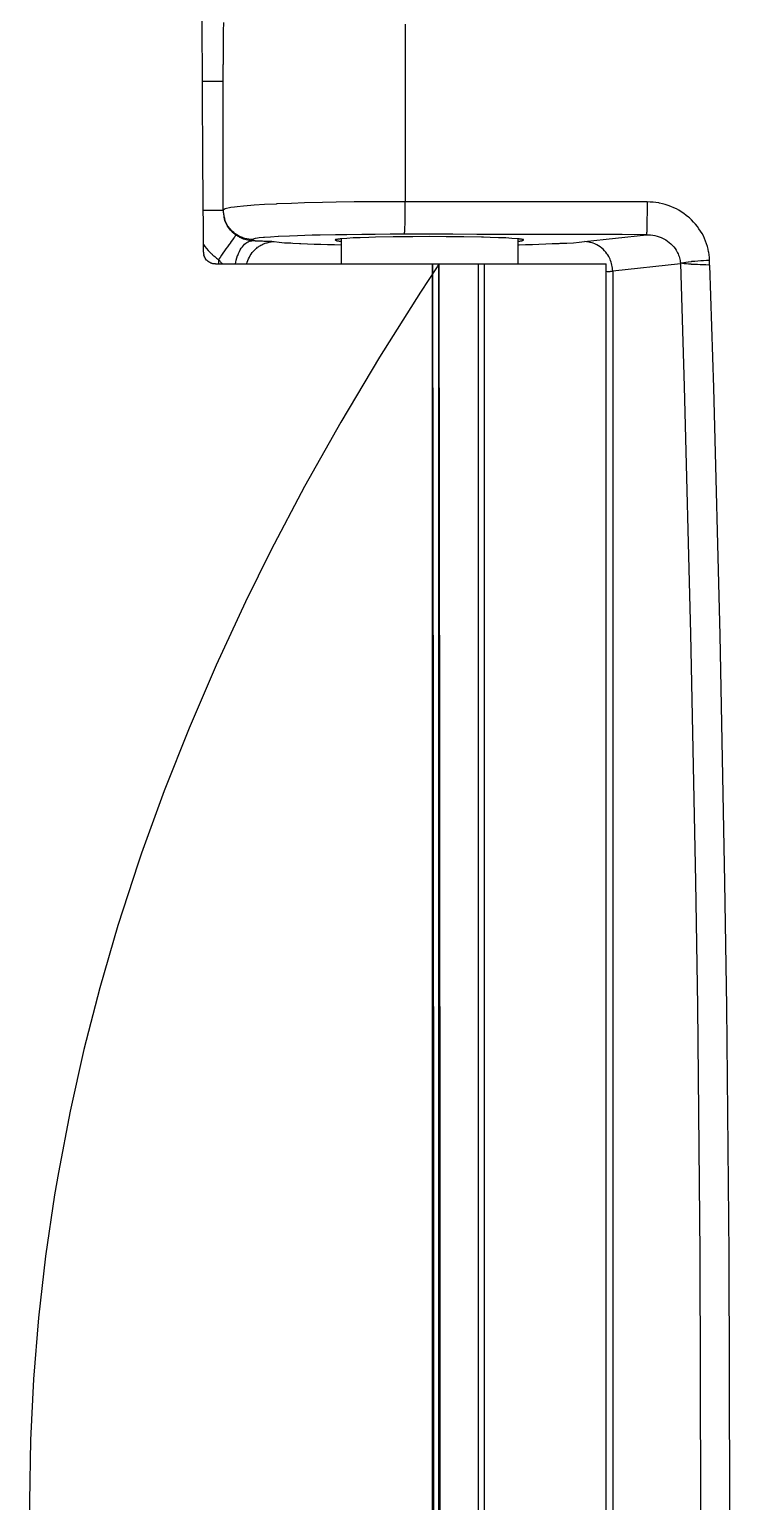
# Model space of a CAD drawing. Header units: millimetres. Extents: x -495897 to 1376592, y -28539 to 470976.
# Drawn here: x 196877 to 197649, y 219654 to 221278 of the extents above; entities that cross this region are included whole.
import ezdxf

# ---------------------------------------------------------------- set-up
doc = ezdxf.new("R2010")
doc.units = ezdxf.units.MM

msp = doc.modelspace()

# ---------------------------------------------------------------- linework, layer by layer
at = {"color": 0}
for p, q in [((197067.668, 221272.353), (197067.538, 221312.393)), ((197291.788, 221284.183), (197291.788, 221088.273)), ((197068.058, 221232.443), (197067.668, 221272.353)), ((197068.188, 221192.273), (197068.058, 221232.443)), ((197090.938, 221078.393), (197090.938, 221239.463)), ((197090.938, 221221.003), (197068.058, 221221.003)), ((197068.578, 221152.363), (197068.188, 221192.273)), ((197068.578, 221132.603), (197068.578, 221152.363)), ((197068.968, 221092.563), (197068.578, 221132.603)), ((197069.098, 221052.523), (197068.968, 221092.563)), ((197136.308, 221085.023), (197124.998, 221084.373)), ((197149.178, 221085.543), (197136.308, 221085.023)), ((197150.088, 221085.803), (197149.178, 221085.543)), ((197166.208, 221086.323), (197150.088, 221085.803)), ((197180.508, 221086.843), (197166.208, 221086.323)), ((197200.528, 221087.363), (197180.508, 221086.843)), ((197215.348, 221087.753), (197200.528, 221087.363)), ((197235.498, 221088.143), (197215.348, 221087.753)), ((197252.918, 221088.273), (197235.498, 221088.143)), ((197272.938, 221088.273), (197252.918, 221088.273)), ((197291.788, 221088.273), (197272.938, 221088.273)), ((197558.548, 221088.143), (197291.788, 221088.273)), ((197291.788, 221084.633), (197291.788, 221088.273)), ((197291.788, 221081.123), (197291.788, 221084.633)), ((197561.798, 221087.883), (197558.548, 221088.143)), ((197558.548, 221088.143), (197558.548, 221078.393)), ((197565.048, 221087.753), (197561.798, 221087.883)), ((197568.168, 221087.363), (197565.048, 221087.753)), ((197571.418, 221086.843), (197568.168, 221087.363)), ((197572.328, 221086.713), (197571.418, 221086.843)), ((197575.578, 221085.933), (197572.328, 221086.713)), ((197578.568, 221085.023), (197575.578, 221085.933)), ((197581.818, 221084.113), (197578.568, 221085.023)), ((197071.048, 221078.393), (197068.968, 221078.393)), ((197073.388, 221078.393), (197071.048, 221078.393)), ((197075.598, 221078.393), (197073.388, 221078.393)), ((197077.678, 221078.393), (197075.598, 221078.393)), ((197077.938, 221078.393), (197077.678, 221078.393)), ((197080.018, 221078.393), (197077.938, 221078.393)), ((197082.228, 221078.393), (197080.018, 221078.393)), ((197084.568, 221078.393), (197082.228, 221078.393)), ((197084.828, 221078.393), (197084.568, 221078.393)), ((197085.738, 221078.393), (197084.828, 221078.393)), ((197087.558, 221078.393), (197085.738, 221078.393)), ((197088.598, 221078.393), (197087.558, 221078.393)), ((197089.378, 221078.393), (197088.598, 221078.393)), ((197089.508, 221078.393), (197089.378, 221078.393)), ((197090.028, 221078.393), (197089.508, 221078.393)), ((197090.548, 221078.393), (197090.028, 221078.393)), ((197090.938, 221078.653), (197090.548, 221078.393)), ((197090.548, 221078.393), (197090.548, 221078.393)), ((197091.328, 221079.433), (197090.938, 221079.303)), ((197090.938, 221079.303), (197090.938, 221078.913)), ((197090.938, 221078.393), (197090.938, 221078.653)), ((197090.938, 221078.393), (197090.938, 221078.393)), ((197091.718, 221079.823), (197091.328, 221079.433)), ((197091.848, 221079.823), (197091.718, 221079.823)), ((197093.148, 221080.343), (197091.848, 221079.823)), ((197092.758, 221067.473), (197092.238, 221069.293)), ((197094.578, 221080.733), (197093.148, 221080.343)), ((197094.708, 221080.863), (197094.578, 221080.733)), ((197097.958, 221081.383), (197094.708, 221080.863)), ((197099.518, 221081.773), (197097.958, 221081.383)), ((197103.548, 221082.293), (197099.518, 221081.773)), ((197106.408, 221082.683), (197103.548, 221082.293)), ((197113.298, 221083.463), (197106.408, 221082.683)), ((197121.488, 221083.983), (197113.298, 221083.463)), ((197124.998, 221084.373), (197121.488, 221083.983)), ((197291.658, 221071.373), (197291.788, 221075.143)), ((197291.658, 221067.863), (197291.658, 221071.373)), ((197291.788, 221077.483), (197291.788, 221081.123)), ((197291.788, 221075.143), (197291.788, 221077.483)), ((197558.548, 221073.973), (197558.288, 221070.333)), ((197558.288, 221070.333), (197558.288, 221066.693)), ((197558.548, 221078.393), (197558.548, 221074.883)), ((197558.548, 221074.883), (197558.548, 221073.973)), ((197584.808, 221082.813), (197581.818, 221084.113)), ((197587.798, 221081.643), (197584.808, 221082.813)), ((197590.788, 221080.213), (197587.798, 221081.643)), ((197593.518, 221078.783), (197590.788, 221080.213)), ((197596.118, 221076.963), (197593.518, 221078.783)), ((197598.978, 221075.143), (197596.118, 221076.963)), ((197601.578, 221073.193), (197598.978, 221075.143)), ((197604.048, 221071.243), (197601.578, 221073.193)), ((197605.088, 221070.333), (197604.048, 221071.243)), ((197607.428, 221068.123), (197605.088, 221070.333)), ((197069.228, 221032.503), (197069.098, 221052.523)), ((197093.408, 221065.783), (197092.758, 221067.473)), ((197093.408, 221066.433), (197092.888, 221067.863)), ((197094.188, 221064.743), (197093.408, 221066.433)), ((197094.188, 221064.223), (197093.408, 221065.783)), ((197095.098, 221063.313), (197094.188, 221064.743)), ((197094.968, 221062.663), (197094.188, 221064.223)), ((197095.748, 221061.233), (197094.968, 221062.663)), ((197095.748, 221061.753), (197095.098, 221063.313)), ((197096.918, 221060.453), (197095.748, 221061.753)), ((197096.918, 221059.803), (197095.748, 221061.233)), ((197097.828, 221059.023), (197096.918, 221060.453)), ((197097.958, 221058.373), (197096.918, 221059.803)), ((197098.868, 221057.853), (197097.828, 221059.023)), ((197098.998, 221056.943), (197097.958, 221058.373)), ((197100.168, 221056.293), (197098.868, 221057.853)), ((197100.298, 221055.643), (197098.998, 221056.943)), ((197101.338, 221055.253), (197100.168, 221056.293)), ((197101.468, 221054.343), (197100.298, 221055.643)), ((197102.638, 221054.213), (197101.338, 221055.253)), ((197104.198, 221052.783), (197102.638, 221054.213)), ((197106.018, 221051.743), (197104.198, 221052.783)), ((197243.818, 221052.133), (197227.178, 221051.873)), ((197258.508, 221052.133), (197243.818, 221052.133)), ((197275.148, 221052.263), (197258.508, 221052.133)), ((197290.748, 221052.263), (197275.148, 221052.263)), ((197290.748, 221052.263), (197290.878, 221052.393)), ((197290.878, 221052.393), (197291.008, 221052.783)), ((197317.398, 221052.263), (197290.878, 221052.263)), ((197291.008, 221054.343), (197291.268, 221055.513)), ((197291.008, 221053.173), (197291.008, 221054.343)), ((197291.008, 221052.783), (197291.008, 221053.173)), ((197291.268, 221057.203), (197291.398, 221058.893)), ((197291.268, 221055.513), (197291.268, 221057.203)), ((197291.398, 221059.933), (197291.658, 221063.573)), ((197291.398, 221058.893), (197291.398, 221059.933)), ((197291.658, 221064.223), (197291.658, 221067.863)), ((197291.658, 221063.573), (197291.658, 221064.223)), ((197344.048, 221052.263), (197317.398, 221052.263)), ((197370.828, 221052.133), (197344.048, 221052.263)), ((197397.478, 221052.133), (197370.828, 221052.133)), ((197424.128, 221052.133), (197397.478, 221052.133)), ((197450.908, 221052.133), (197424.128, 221052.133)), ((197477.558, 221052.133), (197450.908, 221052.133)), ((197504.338, 221052.133), (197477.558, 221052.133)), ((197530.988, 221052.133), (197504.338, 221052.133)), ((197557.638, 221051.873), (197530.988, 221052.133)), ((197557.768, 221052.523), (197557.638, 221052.263)), ((197557.638, 221052.263), (197557.638, 221051.873)), ((197558.028, 221055.123), (197557.768, 221054.083)), ((197557.768, 221054.083), (197557.768, 221052.783)), ((197557.768, 221052.783), (197557.768, 221052.523)), ((197558.158, 221058.503), (197558.028, 221056.943)), ((197558.028, 221056.943), (197558.028, 221055.123)), ((197558.288, 221066.693), (197558.158, 221063.183)), ((197558.158, 221063.183), (197558.158, 221062.273)), ((197558.158, 221062.273), (197558.158, 221058.503)), ((197609.638, 221065.783), (197607.428, 221068.123)), ((197611.718, 221063.313), (197609.638, 221065.783)), ((197613.928, 221060.973), (197611.718, 221063.313)), ((197615.618, 221058.373), (197613.928, 221060.973)), ((197617.438, 221055.903), (197615.618, 221058.373)), ((197619.128, 221053.173), (197617.438, 221055.903)), ((197620.558, 221050.443), (197619.128, 221053.173)), ((197093.798, 221036.273), (197092.238, 221033.933)), ((197095.488, 221038.483), (197093.798, 221036.273)), ((197097.308, 221040.823), (197095.488, 221038.483)), ((197098.868, 221043.033), (197097.308, 221040.823)), ((197098.998, 221043.423), (197098.868, 221043.033)), ((197100.688, 221045.763), (197098.998, 221043.423)), ((197102.248, 221047.713), (197100.688, 221045.763)), ((197102.508, 221048.103), (197102.118, 221047.713)), ((197102.768, 221048.493), (197102.508, 221048.103)), ((197103.028, 221048.883), (197102.768, 221048.493)), ((197103.288, 221049.143), (197103.028, 221048.883)), ((197103.678, 221049.533), (197103.288, 221049.143)), ((197103.808, 221049.923), (197103.678, 221049.533)), ((197104.198, 221050.443), (197103.808, 221049.923)), ((197104.588, 221050.833), (197104.198, 221050.443)), ((197104.198, 221050.443), (197104.198, 221050.443)), ((197104.978, 221051.353), (197104.588, 221050.963)), ((197104.588, 221050.963), (197104.588, 221050.833)), ((197105.108, 221051.483), (197104.978, 221051.353)), ((197107.968, 221050.443), (197106.018, 221051.743)), ((197109.918, 221049.533), (197107.968, 221050.443)), ((197109.788, 221035.233), (197110.828, 221037.053)), ((197112.128, 221048.623), (197109.918, 221049.533)), ((197110.828, 221037.053), (197112.128, 221038.613)), ((197112.648, 221048.493), (197112.128, 221048.623)), ((197112.128, 221038.613), (197113.298, 221040.043)), ((197114.728, 221047.713), (197112.648, 221048.493)), ((197113.298, 221040.043), (197114.468, 221041.343)), ((197114.468, 221041.343), (197115.898, 221042.383)), ((197116.938, 221047.193), (197114.728, 221047.713)), ((197115.898, 221042.383), (197116.938, 221043.293)), ((197119.278, 221046.803), (197116.938, 221047.193)), ((197116.938, 221043.293), (197118.368, 221044.073)), ((197118.368, 221044.073), (197119.668, 221044.593)), ((197121.488, 221046.673), (197119.278, 221046.803)), ((197119.668, 221044.593), (197120.838, 221045.113)), ((197120.838, 221044.853), (197121.228, 221045.113)), ((197121.228, 221045.113), (197121.488, 221045.113)), ((197123.438, 221046.543), (197121.488, 221046.673)), ((197121.488, 221045.113), (197121.748, 221045.243)), ((197121.748, 221045.243), (197122.008, 221045.243)), ((197122.008, 221045.243), (197122.138, 221045.243)), ((197122.138, 221045.243), (197122.528, 221045.243)), ((197122.528, 221045.243), (197122.658, 221045.243)), ((197122.658, 221045.243), (197122.788, 221045.373)), ((197122.788, 221045.373), (197123.178, 221045.373)), ((197123.178, 221045.373), (197123.438, 221045.373)), ((197123.568, 221046.673), (197123.438, 221046.543)), ((197123.438, 221046.543), (197123.438, 221045.373)), ((197123.828, 221046.803), (197123.568, 221046.673)), ((197124.088, 221047.063), (197123.828, 221046.803)), ((197124.218, 221047.063), (197124.088, 221047.063)), ((197125.128, 221047.453), (197124.218, 221047.063)), ((197126.038, 221047.583), (197125.128, 221047.453)), ((197125.778, 221035.103), (197127.208, 221036.533)), ((197126.558, 221047.713), (197126.038, 221047.583)), ((197126.038, 221045.243), (197127.338, 221045.243)), ((197128.898, 221047.973), (197126.558, 221047.713)), ((197127.208, 221036.533), (197127.858, 221037.183)), ((197127.338, 221045.243), (197128.638, 221045.243)), ((197127.858, 221037.183), (197128.768, 221037.963)), ((197128.638, 221045.243), (197130.068, 221045.113)), ((197128.768, 221037.963), (197129.678, 221038.483)), ((197130.718, 221048.363), (197128.898, 221047.973)), ((197129.678, 221038.483), (197130.588, 221039.133)), ((197130.068, 221045.113), (197130.198, 221045.113)), ((197130.198, 221045.113), (197131.628, 221045.113)), ((197130.588, 221039.133), (197131.498, 221039.653)), ((197135.398, 221048.623), (197130.718, 221048.363)), ((197131.498, 221039.653), (197132.538, 221040.303)), ((197131.628, 221045.113), (197133.058, 221045.113)), ((197132.538, 221040.303), (197133.448, 221040.823)), ((197133.058, 221045.113), (197134.358, 221045.113)), ((197133.448, 221040.823), (197134.488, 221041.343)), ((197134.358, 221045.113), (197135.788, 221044.853)), ((197134.488, 221041.343), (197135.398, 221041.733)), ((197136.308, 221048.623), (197135.398, 221048.623)), ((197135.398, 221041.733), (197136.438, 221042.253)), ((197135.788, 221044.853), (197137.218, 221044.853)), ((197143.068, 221049.143), (197136.308, 221048.623)), ((197136.438, 221042.253), (197137.348, 221042.643)), ((197137.218, 221044.853), (197138.388, 221044.853)), ((197137.348, 221042.643), (197138.648, 221042.773)), ((197138.388, 221044.853), (197139.818, 221044.723)), ((197138.648, 221042.773), (197139.558, 221043.033)), ((197139.558, 221043.033), (197140.598, 221043.423)), ((197139.818, 221044.723), (197139.818, 221044.723)), ((197139.818, 221044.723), (197140.598, 221044.723)), ((197140.598, 221044.723), (197141.248, 221044.723)), ((197140.598, 221043.423), (197141.638, 221043.683)), ((197141.248, 221044.723), (197142.028, 221044.593)), ((197141.638, 221043.683), (197142.808, 221043.813)), ((197142.028, 221044.593), (197142.808, 221044.593)), ((197142.808, 221044.593), (197143.458, 221044.593)), ((197142.808, 221043.813), (197143.848, 221044.073)), ((197151.388, 221049.793), (197143.068, 221049.143)), ((197143.458, 221044.593), (197144.238, 221044.593)), ((197143.848, 221044.073), (197144.888, 221044.203)), ((197144.238, 221044.593), (197144.888, 221044.333)), ((197144.888, 221044.333), (197145.538, 221044.333)), ((197144.888, 221044.203), (197145.928, 221044.203)), ((197145.538, 221044.333), (197146.318, 221044.333)), ((197145.928, 221044.203), (197146.968, 221044.203)), ((197146.318, 221044.333), (197146.968, 221044.203)), ((197146.968, 221044.203), (197152.558, 221043.683)), ((197151.908, 221049.793), (197151.388, 221049.793)), ((197163.868, 221050.313), (197151.908, 221049.793)), ((197152.558, 221043.683), (197158.668, 221043.033)), ((197158.668, 221043.033), (197165.688, 221042.773)), ((197172.708, 221050.573), (197163.868, 221050.313)), ((197165.688, 221042.773), (197167.638, 221042.643)), ((197167.638, 221042.643), (197175.178, 221042.253)), ((197189.088, 221051.223), (197172.708, 221050.573)), ((197175.178, 221042.253), (197176.608, 221042.253)), ((197176.608, 221042.253), (197183.888, 221041.863)), ((197183.888, 221041.863), (197191.298, 221041.473)), ((197198.058, 221051.353), (197189.088, 221051.223)), ((197191.298, 221041.473), (197198.578, 221041.343)), ((197214.958, 221051.743), (197198.058, 221051.353)), ((197198.578, 221041.343), (197205.988, 221041.083)), ((197205.988, 221041.083), (197213.528, 221040.953)), ((197213.528, 221040.953), (197220.808, 221040.823)), ((197214.698, 221046.413), (197214.438, 221046.153)), ((197214.438, 221046.153), (197214.438, 221046.023)), ((197214.438, 221046.023), (197214.438, 221046.023)), ((197214.438, 221046.023), (197214.698, 221045.763)), ((197214.958, 221046.413), (197214.698, 221046.413)), ((197214.698, 221045.763), (197214.958, 221045.763)), ((197227.178, 221051.873), (197214.958, 221051.743)), ((197215.478, 221046.543), (197214.958, 221046.413)), ((197214.958, 221045.763), (197215.478, 221045.373)), ((197215.998, 221046.673), (197215.478, 221046.543)), ((197215.478, 221045.373), (197215.998, 221045.373)), ((197216.778, 221046.673), (197215.998, 221046.673)), ((197215.998, 221045.373), (197216.128, 221045.243)), ((197216.128, 221045.243), (197216.908, 221045.243)), ((197217.298, 221046.803), (197216.778, 221046.673)), ((197216.908, 221045.243), (197217.688, 221045.113)), ((197217.948, 221046.803), (197217.298, 221046.803)), ((197217.688, 221045.113), (197218.208, 221045.113)), ((197218.728, 221047.063), (197217.948, 221046.803)), ((197218.208, 221045.113), (197218.858, 221044.853)), ((197219.378, 221047.063), (197218.728, 221047.063)), ((197218.858, 221044.853), (197219.638, 221044.853)), ((197219.898, 221047.193), (197219.378, 221047.063)), ((197219.638, 221044.853), (197220.158, 221044.853)), ((197220.678, 221047.193), (197219.898, 221047.193)), ((197220.158, 221044.853), (197220.808, 221044.723)), ((197220.808, 221047.193), (197220.678, 221047.193)), ((197227.308, 221047.713), (197220.808, 221047.193)), ((197221.068, 221047.193), (197221.068, 221019.503)), ((197234.328, 221048.363), (197227.308, 221047.713)), ((197242.128, 221048.493), (197234.328, 221048.363)), ((197251.618, 221048.883), (197242.128, 221048.493)), ((197259.028, 221049.013), (197251.618, 221048.883)), ((197278.528, 221049.403), (197259.028, 221049.013)), ((197298.028, 221049.533), (197278.528, 221049.403)), ((197300.238, 221049.533), (197298.028, 221049.533)), ((197318.438, 221049.793), (197300.238, 221049.533)), ((197336.768, 221049.533), (197318.438, 221049.793)), ((197356.268, 221049.403), (197336.768, 221049.533)), ((197375.768, 221049.013), (197356.268, 221049.403)), ((197377.848, 221049.013), (197375.768, 221049.013)), ((197385.258, 221048.883), (197377.848, 221049.013)), ((197394.618, 221048.493), (197385.258, 221048.883)), ((197402.548, 221048.363), (197394.618, 221048.493)), ((197409.438, 221047.713), (197402.548, 221048.363)), ((197415.938, 221047.193), (197409.438, 221047.713)), ((197415.938, 221047.193), (197415.938, 221019.503)), ((197416.588, 221047.193), (197415.938, 221047.193)), ((197415.938, 221044.723), (197416.328, 221044.723)), ((197416.198, 221040.823), (197417.238, 221040.823)), ((197416.328, 221044.723), (197416.848, 221044.853)), ((197417.368, 221047.193), (197416.588, 221047.193)), ((197416.848, 221044.853), (197417.498, 221044.853)), ((197417.238, 221040.823), (197424.518, 221040.953)), ((197417.888, 221047.063), (197417.368, 221047.193)), ((197417.498, 221044.853), (197418.278, 221044.853)), ((197418.668, 221047.063), (197417.888, 221047.063)), ((197418.278, 221044.853), (197418.798, 221045.113)), ((197419.318, 221046.803), (197418.668, 221047.063)), ((197418.798, 221045.113), (197419.578, 221045.113)), ((197420.098, 221046.803), (197419.318, 221046.803)), ((197419.578, 221045.113), (197420.228, 221045.243)), ((197420.618, 221046.673), (197420.098, 221046.803)), ((197420.228, 221045.243), (197420.748, 221045.373)), ((197420.748, 221046.673), (197420.618, 221046.673)), ((197421.528, 221046.543), (197420.748, 221046.673)), ((197420.748, 221045.373), (197421.268, 221045.373)), ((197421.268, 221045.373), (197422.048, 221045.763)), ((197422.048, 221046.413), (197421.528, 221046.543)), ((197422.178, 221046.413), (197422.048, 221046.413)), ((197422.048, 221045.763), (197422.178, 221045.763)), ((197422.308, 221046.153), (197422.178, 221046.413)), ((197422.178, 221045.763), (197422.308, 221045.763)), ((197422.308, 221046.023), (197422.308, 221046.153)), ((197422.308, 221045.763), (197422.308, 221046.023)), ((197424.518, 221040.953), (197431.928, 221041.083)), ((197431.928, 221041.083), (197439.208, 221041.343)), ((197439.208, 221041.343), (197446.618, 221041.733)), ((197446.618, 221041.733), (197453.898, 221041.993)), ((197453.898, 221041.993), (197461.308, 221042.253)), ((197461.308, 221042.253), (197462.738, 221042.383)), ((197462.738, 221042.383), (197470.018, 221042.643)), ((197470.018, 221042.643), (197477.428, 221043.033)), ((197477.428, 221043.033), (197483.668, 221043.683)), ((197483.668, 221043.683), (197489.388, 221044.203)), ((197489.388, 221044.203), (197557.638, 221051.873)), ((197491.468, 221044.073), (197489.388, 221044.203)), ((197493.548, 221043.813), (197491.468, 221044.073)), ((197495.628, 221043.423), (197493.548, 221043.813)), ((197497.838, 221042.903), (197495.628, 221043.423)), ((197499.008, 221042.383), (197497.838, 221042.903)), ((197500.958, 221041.733), (197499.008, 221042.383)), ((197503.038, 221040.823), (197500.958, 221041.733)), ((197504.728, 221039.653), (197503.038, 221040.823)), ((197506.548, 221038.483), (197504.728, 221039.653)), ((197508.368, 221037.183), (197506.548, 221038.483)), ((197510.058, 221035.753), (197508.368, 221037.183)), ((197511.618, 221034.193), (197510.058, 221035.753)), ((197557.638, 221051.873), (197559.978, 221051.873)), ((197559.978, 221051.873), (197562.318, 221051.743)), ((197562.318, 221051.743), (197564.788, 221051.353)), ((197564.788, 221051.353), (197567.128, 221050.833)), ((197567.128, 221050.833), (197569.468, 221050.313)), ((197569.468, 221050.313), (197571.808, 221049.533)), ((197571.808, 221049.533), (197574.148, 221048.623)), ((197574.148, 221048.623), (197576.228, 221047.583)), ((197576.228, 221047.583), (197577.008, 221047.193)), ((197577.008, 221047.193), (197578.958, 221046.023)), ((197578.958, 221046.023), (197581.038, 221044.723)), ((197581.038, 221044.723), (197582.858, 221043.293)), ((197582.858, 221043.293), (197584.678, 221041.733)), ((197584.678, 221041.733), (197586.368, 221040.043)), ((197586.368, 221040.043), (197587.928, 221038.483)), ((197587.928, 221038.483), (197589.358, 221036.663)), ((197589.358, 221036.663), (197590.398, 221034.843)), ((197621.728, 221047.583), (197620.558, 221050.443)), ((197623.028, 221044.723), (197621.728, 221047.583)), ((197624.068, 221041.863), (197623.028, 221044.723)), ((197624.978, 221038.873), (197624.068, 221041.863)), ((197625.758, 221035.753), (197624.978, 221038.873)), ((197626.278, 221032.893), (197625.758, 221035.753)), ((197070.008, 221028.083), (197069.618, 221029.123)), ((197070.528, 221027.043), (197070.008, 221028.083)), ((197071.048, 221025.873), (197070.528, 221027.043)), ((197071.828, 221024.963), (197071.048, 221025.873)), ((197072.478, 221023.923), (197071.828, 221024.963)), ((197073.388, 221023.273), (197072.478, 221023.923)), ((197074.298, 221022.363), (197073.388, 221023.273)), ((197075.338, 221021.583), (197074.298, 221022.363)), ((197076.248, 221021.063), (197075.338, 221021.583)), ((197077.418, 221020.543), (197076.248, 221021.063)), ((197077.938, 221020.283), (197077.418, 221020.543)), ((197078.198, 221020.153), (197077.938, 221020.283)), ((197078.718, 221020.023), (197078.198, 221020.153)), ((197079.368, 221019.763), (197078.718, 221020.023)), ((197079.888, 221019.763), (197079.368, 221019.763)), ((197080.148, 221019.633), (197079.888, 221019.763)), ((197080.798, 221019.633), (197080.148, 221019.633)), ((197081.318, 221019.633), (197080.798, 221019.633)), ((197082.358, 221019.633), (197081.318, 221019.633)), ((197082.358, 221019.633), (197513.438, 221019.633)), ((197087.428, 221026.783), (197085.738, 221024.443)), ((197085.738, 221024.443), (197085.738, 221019.633)), ((197086.258, 221023.923), (197085.738, 221024.443)), ((197086.648, 221023.403), (197086.258, 221023.923)), ((197087.038, 221023.013), (197086.648, 221023.403)), ((197087.558, 221022.493), (197087.038, 221023.013)), ((197088.988, 221029.383), (197087.428, 221026.783)), ((197087.948, 221021.973), (197087.558, 221022.493)), ((197088.208, 221021.453), (197087.948, 221021.973)), ((197088.858, 221020.933), (197088.208, 221021.453)), ((197089.248, 221020.543), (197088.858, 221020.933)), ((197090.548, 221031.463), (197088.988, 221029.383)), ((197089.638, 221020.023), (197089.248, 221020.543)), ((197090.288, 221019.503), (197089.638, 221020.023)), ((197092.238, 221033.933), (197090.548, 221031.463)), ((197104.588, 221019.633), (197104.978, 221021.453)), ((197104.978, 221021.453), (197105.238, 221023.923)), ((197105.238, 221023.923), (197106.018, 221026.263)), ((197106.018, 221026.263), (197106.798, 221028.733)), ((197106.798, 221028.733), (197106.928, 221028.993)), ((197106.928, 221028.993), (197107.838, 221031.073)), ((197107.838, 221031.073), (197108.748, 221033.283)), ((197108.748, 221033.283), (197109.788, 221035.233)), ((197116.938, 221019.633), (197117.458, 221021.453)), ((197117.458, 221021.453), (197117.978, 221023.403)), ((197117.978, 221023.403), (197118.888, 221025.223)), ((197118.888, 221025.223), (197119.798, 221027.043)), ((197119.798, 221027.043), (197120.708, 221028.733)), ((197120.708, 221028.733), (197121.748, 221030.553)), ((197121.748, 221030.553), (197123.048, 221032.243)), ((197123.048, 221032.243), (197124.218, 221033.543)), ((197124.218, 221033.543), (197125.778, 221035.103)), ((197321.948, 218289.503), (197321.948, 221019.633)), ((197328.838, 221019.633), (197326.758, 221016.383)), ((197328.838, 221019.633), (197326.888, 221016.383)), ((197328.838, 218289.503), (197328.838, 221019.633)), ((197372.518, 218289.503), (197372.518, 221019.633)), ((197379.278, 218289.503), (197379.278, 221019.633)), ((197513.048, 221032.503), (197511.618, 221034.193)), ((197514.218, 221030.813), (197513.048, 221032.503)), ((197513.438, 218289.503), (197513.438, 221019.633)), ((197514.998, 221029.643), (197514.218, 221030.813)), ((197516.298, 221027.823), (197514.998, 221029.643)), ((197516.948, 221026.263), (197516.298, 221027.823)), ((197517.728, 221024.833), (197516.948, 221026.263)), ((197518.248, 221023.273), (197517.728, 221024.833)), ((197518.898, 221021.583), (197518.248, 221023.273)), ((197519.288, 221020.023), (197518.898, 221021.583)), ((197519.678, 221018.333), (197519.288, 221020.023)), ((197520.588, 221011.833), (197595.208, 221020.153)), ((197590.398, 221034.843), (197591.308, 221033.413)), ((197591.308, 221033.413), (197592.088, 221031.983)), ((197592.088, 221031.983), (197592.738, 221030.813)), ((197592.738, 221030.813), (197593.258, 221029.383)), ((197593.258, 221029.383), (197593.908, 221027.823)), ((197593.908, 221027.823), (197594.168, 221026.263)), ((197594.168, 221026.263), (197594.558, 221024.833)), ((197594.558, 221024.833), (197594.948, 221023.273)), ((197594.948, 221023.273), (197595.078, 221021.713)), ((197595.078, 221021.713), (197595.208, 221020.153)), ((197595.208, 221020.153), (197597.028, 221020.933)), ((197595.988, 221020.283), (197595.208, 221020.153)), ((197595.208, 221020.153), (197599.368, 220884.563)), ((197596.898, 221020.283), (197595.988, 221020.283)), ((197597.938, 221020.153), (197596.898, 221020.283)), ((197597.028, 221020.933), (197598.978, 221021.323)), ((197599.368, 221020.023), (197597.938, 221020.153)), ((197598.978, 221021.323), (197601.188, 221021.583)), ((197599.888, 221019.763), (197599.368, 221020.023)), ((197601.838, 221019.633), (197599.888, 221019.763)), ((197601.188, 221021.583), (197603.658, 221021.973)), ((197604.048, 221019.243), (197601.838, 221019.633)), ((197603.658, 221021.973), (197604.178, 221022.103)), ((197604.178, 221022.103), (197607.428, 221022.363)), ((197607.428, 221022.363), (197607.948, 221022.493)), ((197607.948, 221022.493), (197611.198, 221022.623)), ((197611.198, 221022.623), (197614.448, 221023.013)), ((197614.448, 221023.013), (197617.698, 221023.273)), ((197617.698, 221023.273), (197620.818, 221023.403)), ((197620.818, 221023.403), (197624.068, 221023.663)), ((197624.068, 221023.663), (197627.318, 221023.663)), ((197626.408, 221032.763), (197626.278, 221032.893)), ((197626.798, 221029.643), (197626.408, 221032.763)), ((197627.188, 221026.653), (197626.798, 221029.643)), ((197627.318, 221023.663), (197627.188, 221026.653)), ((197627.448, 221018.333), (197627.318, 221023.663)), ((197326.758, 221016.383), (197308.428, 220988.433)), ((197514.088, 221011.053), (197514.608, 221011.183)), ((197514.608, 221011.183), (197515.388, 221011.183)), ((197515.388, 221011.183), (197515.908, 221011.443)), ((197515.908, 221011.443), (197516.038, 221011.443)), ((197516.038, 221011.443), (197516.818, 221011.443)), ((197516.818, 221011.443), (197517.338, 221011.443)), ((197517.338, 221011.443), (197517.858, 221011.443)), ((197517.858, 221011.443), (197518.638, 221011.573)), ((197518.638, 221011.573), (197519.158, 221011.573)), ((197519.158, 221011.573), (197519.808, 221011.573)), ((197520.068, 221016.643), (197519.678, 221018.333)), ((197519.808, 221011.573), (197520.588, 221011.573)), ((197520.198, 221014.953), (197520.068, 221016.643)), ((197520.328, 221013.393), (197520.198, 221014.953)), ((197520.588, 221011.833), (197520.328, 221013.393)), ((197520.588, 221011.833), (197520.588, 218297.303)), ((197606.908, 221019.243), (197604.048, 221019.243)), ((197607.428, 221019.113), (197606.908, 221019.243)), ((197610.678, 221019.113), (197607.428, 221019.113)), ((197613.928, 221018.983), (197610.678, 221019.113)), ((197616.918, 221018.723), (197613.928, 221018.983)), ((197620.168, 221018.723), (197616.918, 221018.723)), ((197623.418, 221018.593), (197620.168, 221018.723)), ((197626.538, 221018.333), (197623.418, 221018.593)), ((197627.448, 221018.333), (197626.538, 221018.333)), ((197627.448, 221018.333), (197631.608, 220883.003)), ((197308.428, 220988.433), (197263.188, 220916.673)), ((197263.188, 220916.673), (197220.548, 220845.173)), ((197599.368, 220884.563), (197606.518, 220611.563)), ((197631.608, 220883.003), (197638.628, 220610.263)), ((197220.548, 220845.173), (197180.768, 220774.063)), ((197180.768, 220774.063), (197143.458, 220703.473)), ((197143.458, 220703.473), (197115.508, 220647.053)), ((197115.508, 220647.053), (197083.138, 220577.113)), ((197606.518, 220611.563), (197611.718, 220338.303)), ((197638.628, 220610.263), (197643.958, 220337.523)), ((197083.138, 220577.113), (197053.238, 220507.433)), ((197053.238, 220507.433), (197025.808, 220438.273)), ((197025.808, 220438.273), (197000.848, 220369.503)), ((196997.078, 220358.453), (196974.718, 220289.813)), ((197000.848, 220369.503), (196997.078, 220358.453)), ((197611.718, 220338.303), (197613.928, 220200.893)), ((197643.958, 220337.523), (197645.908, 220200.243)), ((196974.718, 220289.813), (196954.828, 220221.173)), ((196954.828, 220221.173), (196937.278, 220152.923)), ((197613.928, 220200.893), (197616.528, 219927.763)), ((197645.908, 220200.243), (197648.638, 219927.373)), ((196937.278, 220152.923), (196922.068, 220084.933)), ((196922.068, 220084.933), (196909.198, 220017.333)), ((196909.198, 220017.333), (196904.778, 219992.763)), ((196904.778, 219992.763), (196895.028, 219925.033)), ((196895.028, 219925.033), (196887.228, 219857.173)), ((197616.528, 219927.763), (197617.308, 219654.503)), ((197648.638, 219927.373), (197649.418, 219654.503)), ((196887.228, 219857.173), (196881.768, 219789.443)), ((196881.768, 219789.443), (196878.258, 219721.973)), ((196878.258, 219721.973), (196877.218, 219654.503)), ((196877.218, 219654.503), (196878.258, 219587.163)), ((197617.308, 219654.503), (197616.528, 219381.373)), ((197649.418, 219654.503), (197648.638, 219381.763))]:
    msp.add_line(p, q, dxfattribs=at)
for points in [[(197091.198, 221285.873), (197091.068, 221276.513), (197091.068, 221267.283), (197090.938, 221258.053), (197090.938, 221248.693), (197090.938, 221239.463)], [(197090.938, 221078.913), (197090.938, 221077.873), (197091.068, 221076.703), (197091.198, 221075.533), (197091.328, 221074.493), (197091.588, 221073.323)], [(197090.938, 221078.393), (197091.068, 221076.573), (197091.198, 221074.623), (197091.458, 221072.803), (197091.718, 221070.983), (197092.238, 221069.293)], [(197091.588, 221073.323), (197091.718, 221072.153), (197091.848, 221071.113), (197092.238, 221069.943), (197092.498, 221068.903), (197092.888, 221067.863)], [(197101.468, 221054.343), (197102.248, 221053.693), (197102.898, 221053.173), (197103.678, 221052.523), (197104.328, 221052.003), (197105.108, 221051.483)], [(197069.098, 221040.953), (197070.788, 221038.743), (197072.478, 221036.663), (197074.298, 221034.583), (197076.118, 221032.633), (197078.068, 221030.813)], [(197105.108, 221051.483), (197106.148, 221050.833), (197107.058, 221050.313), (197108.098, 221049.793), (197109.008, 221049.143), (197109.918, 221048.623)], [(197109.918, 221048.623), (197111.478, 221047.973), (197113.038, 221047.453), (197114.728, 221046.933), (197116.288, 221046.543), (197117.978, 221046.153)], [(197117.978, 221046.153), (197119.148, 221045.893), (197120.188, 221045.763), (197121.228, 221045.633), (197122.268, 221045.503), (197123.438, 221045.373)], [(197126.038, 221045.243), (197125.518, 221045.243), (197124.998, 221045.243), (197124.478, 221045.243), (197123.958, 221045.373), (197123.438, 221045.373)], [(197069.228, 221032.503), (197069.228, 221032.243), (197069.228, 221031.853), (197069.228, 221031.593), (197069.228, 221031.203), (197069.228, 221030.943)], [(197069.228, 221030.943), (197069.358, 221030.553), (197069.488, 221030.163), (197069.618, 221029.773), (197069.618, 221029.513), (197069.618, 221029.123)], [(197078.068, 221030.813), (197078.588, 221030.293), (197079.108, 221029.773), (197079.628, 221029.383), (197080.018, 221028.993), (197080.538, 221028.603)], [(197080.538, 221028.603), (197081.578, 221027.693), (197082.618, 221026.783), (197083.658, 221026.003), (197084.698, 221025.223), (197085.738, 221024.443)], [(197321.948, 221019.633), (197322.598, 220473.633), (197322.988, 219927.633), (197322.988, 219381.503), (197322.598, 218835.503), (197321.948, 218289.503)], [(197328.838, 221019.633), (197329.618, 220473.633), (197330.008, 219927.633), (197330.008, 219381.503), (197329.618, 218835.503), (197328.838, 218289.503)]]:
    msp.add_lwpolyline(points, dxfattribs=at)

doc.saveas('drawing.dxf')
